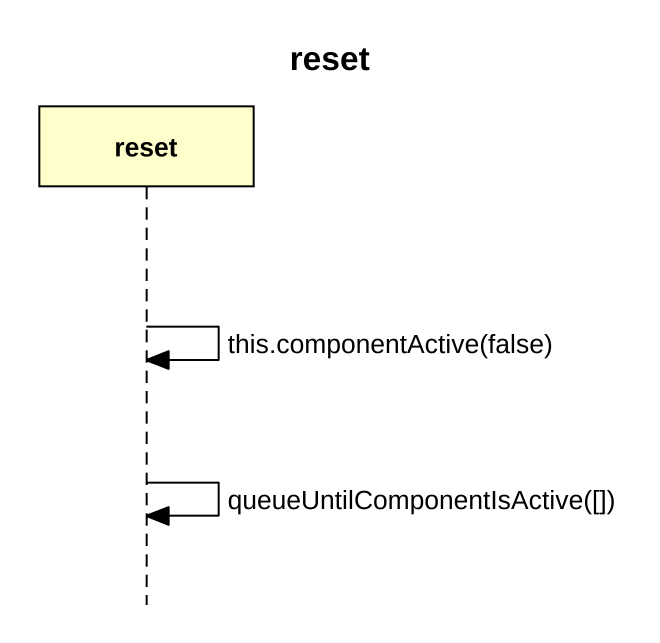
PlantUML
@startuml
title reset
hide footbox
participant reset

reset -> reset : this.componentActive(false)
reset -> reset : queueUntilComponentIsActive([])
@enduml
